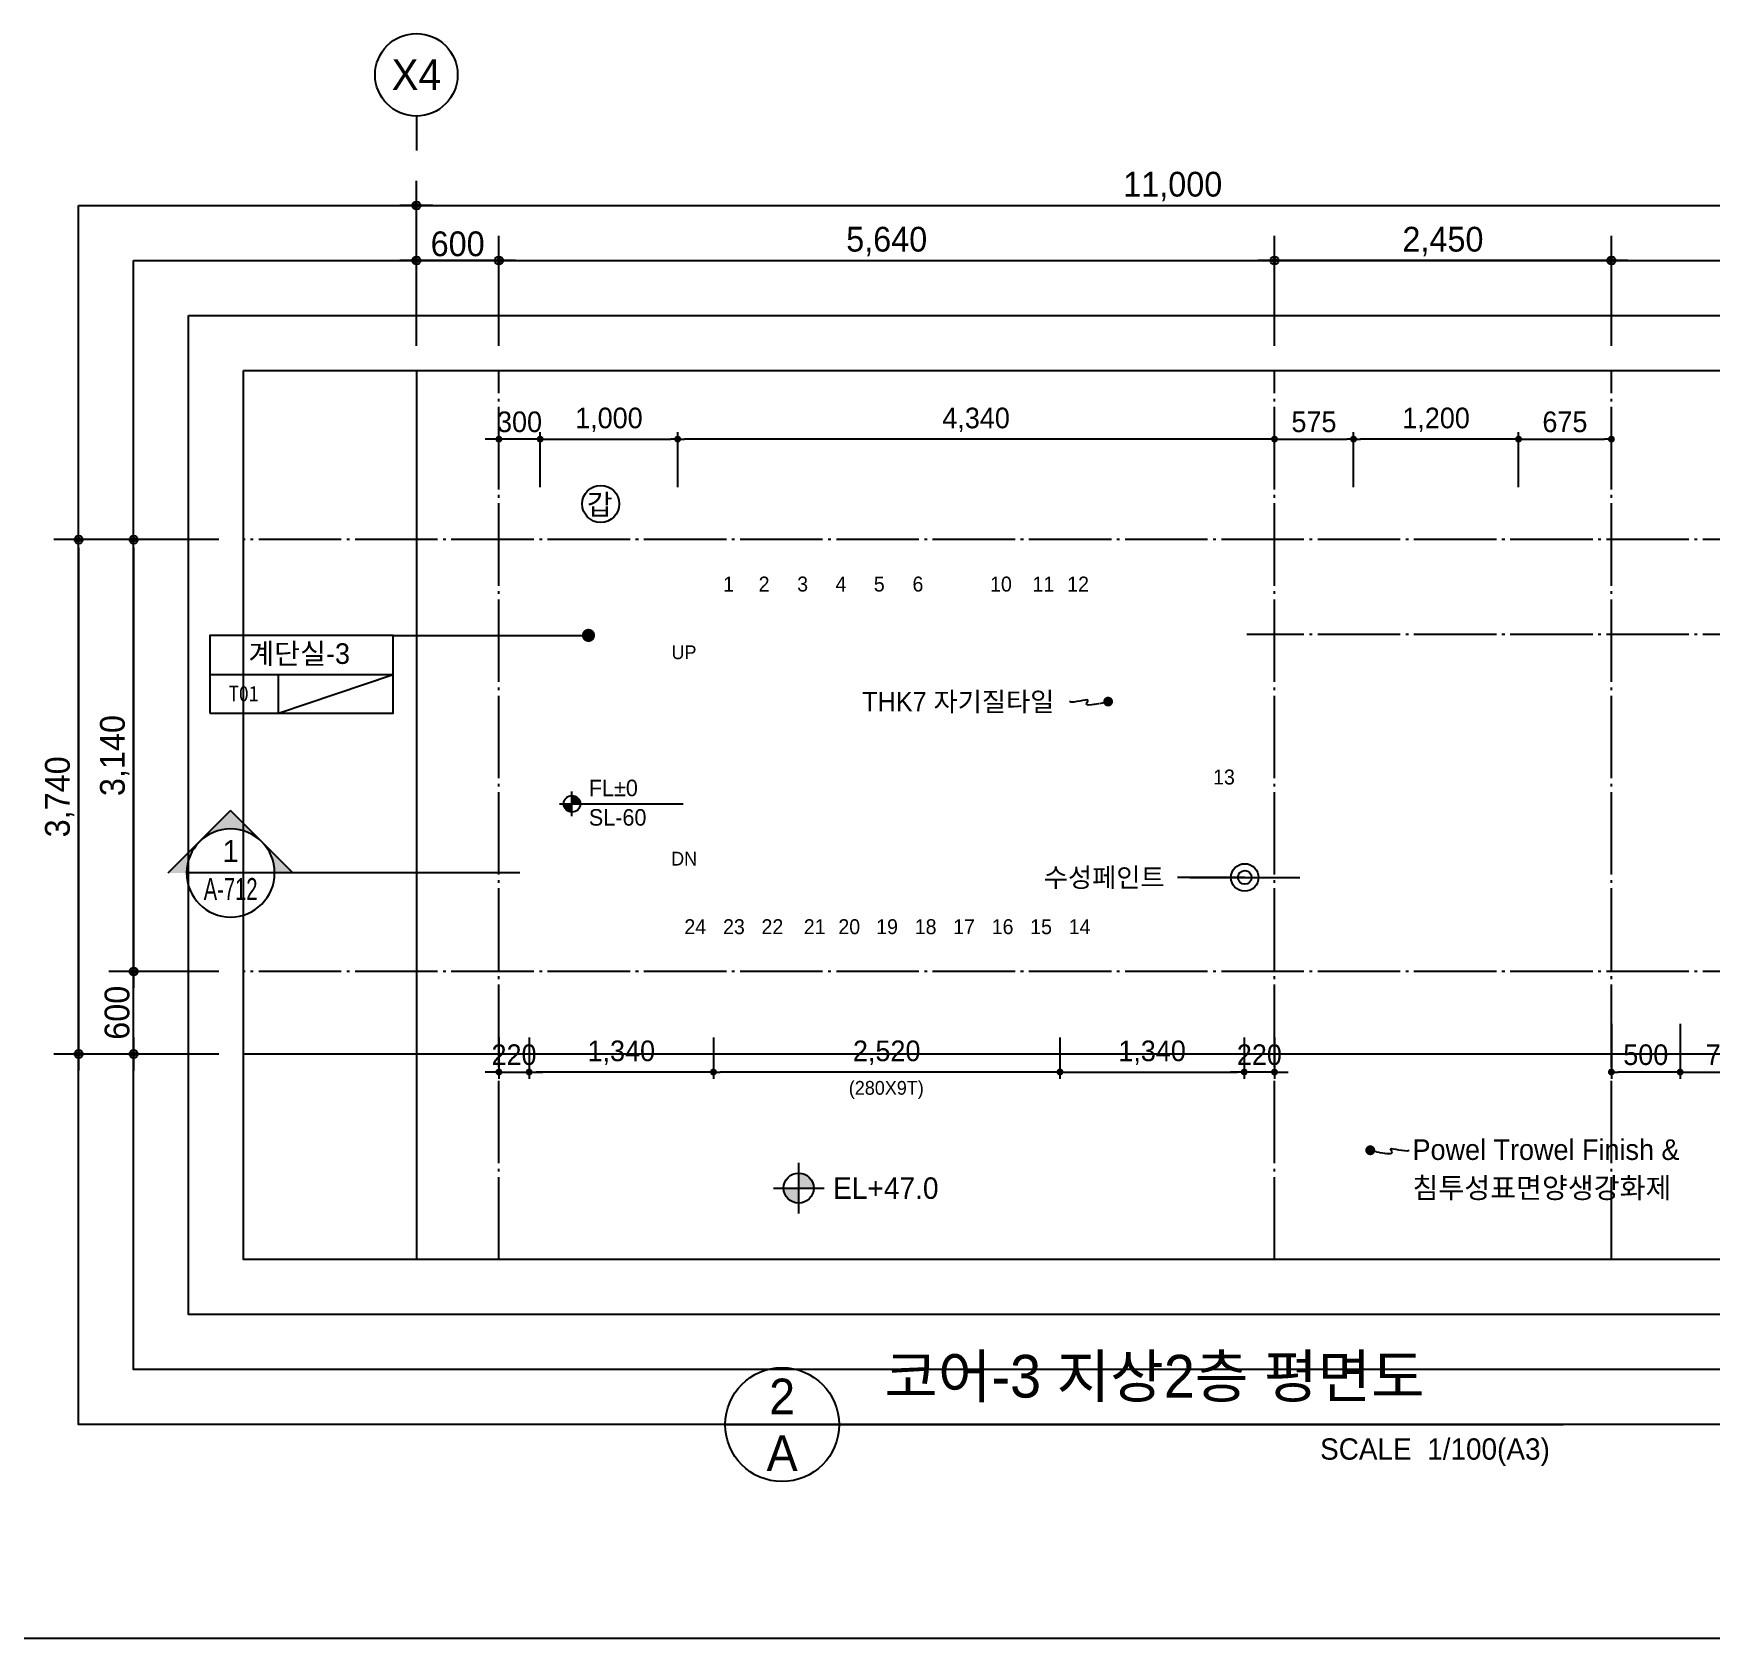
# Model space of a CAD drawing. Header units: millimetres. Extents: x 252711992 to 505989238, y 504776675 to 1009617600.
# Drawn here: x 253193465 to 253205659, y 504818337 to 504830007 of the extents above; entities that cross this region are included whole.
import ezdxf
from ezdxf.enums import TextEntityAlignment as Align
from ezdxf.xclip import XClip

# ---------------------------------------------------------------- set-up
doc = ezdxf.new("R2010")
doc.units = ezdxf.units.MM
doc.header["$XCLIPFRAME"] = 0
doc.linetypes.add('CEN', pattern=[35, 30, -2, 1, -2])
for name, color, linetype in [('$ZCDB_AUDIT_GENERATED_600D18', 7, 'Continuous'), ('0KD DIM', 7, 'Continuous'), ('4A.TEC CEN', 1, 'CEN'), ('4A.TEC TEXT', 7, 'Continuous'), ('4A.TEC TEXT 1', 3, 'Continuous'), ('4A.TEC TEXT 2', 3, 'Continuous'), ('4A.TEC 심볼', 7, 'Continuous'), ('CEN', 1, 'CEN'), ('LEV', 7, 'Continuous'), ('ROM', 7, 'Continuous'), ('SYM', 1, 'Continuous'), ('TEXT', 7, 'Continuous'), ('㈜SE&C TEXT', 7, 'Continuous')]:
    doc.layers.add(name, color=color, linetype=linetype)
doc.layers.add('DEFPOINT', color=135, linetype='Continuous', plot=False)
doc.styles.add('1', font='')
doc.styles.add('GHS', font='malgun.ttf')
doc.styles.add('SAMOO', font='')
doc.styles.add('나눔고딕', font='')
doc.styles.add('돋움', font='')
doc.styles.add('돋음체', font='')
doc.styles.add('울릉도L', font='')
doc.styles.get('1').set_extended_font_data('DotumChe')
doc.styles.get('SAMOO').set_extended_font_data('Dotum')
doc.styles.get('나눔고딕').set_extended_font_data('Dotum')
doc.styles.get('돋움').set_extended_font_data('Dotum')
doc.styles.get('돋음체').set_extended_font_data('Dotum')
doc.styles.get('울릉도L').set_extended_font_data('Dotum')
doc.dimstyles.new('DIM_600(외부치수)', dxfattribs={"dimscale": 400, "dimtxt": 3.3, "dimasz": 1, "dimexe": 2, "dimexo": 2, "dimgap": 1, "dimtad": 1, "dimdec": 0, "dimdsep": 46, "dimlunit": 6, "dimtxsty": '나눔고딕', "dimblk1": 'DIMDOT', "dimblk2": 'DIMDOT', "dimsah": 1, "dimcen": 2.5, "dimdle": 1.5, "dimclrd": 8, "dimclre": 8, "dimclrt": 3, "dimadec": 0, "dimazin": 0, "dimtfac": 1, "dimtdec": 0, "dimtix": 1, "dimtmove": 2, "dimatfit": 3, "dimldrblk": 'DIMDOT', "dimfxl": 1, "dimtvp": 1, "dimtolj": 1, "dimtzin": 0, "dimarcsym": 0})
doc.dimstyles.new('DIM_80(외부치수)', dxfattribs={"dimscale": 40, "dimtxt": 3.3, "dimasz": 1, "dimexe": 2, "dimexo": 2, "dimgap": 1, "dimtad": 1, "dimdec": 0, "dimdsep": 46, "dimlunit": 6, "dimtxsty": '돋움', "dimblk1": 'DIMDOT', "dimblk2": 'DIMDOT', "dimsah": 1, "dimcen": 2.5, "dimdle": 1.5, "dimclrd": 1, "dimclre": 7, "dimclrt": 2, "dimadec": 0, "dimazin": 0, "dimtfac": 1, "dimtdec": 0, "dimtix": 1, "dimtmove": 2, "dimatfit": 3, "dimldrblk": 'DIMDOT', "dimfxl": 1, "dimtvp": 1, "dimtolj": 1, "dimtzin": 0, "dimarcsym": 0})
doc.dimstyles.new('KD DIM 1', dxfattribs={"dimscale": 50, "dimtxt": 3, "dimasz": 1, "dimexe": 1, "dimexo": 1, "dimgap": 1, "dimtad": 1, "dimdec": 0, "dimzin": 0, "dimdsep": 46, "dimlunit": 6, "dimtxsty": '돋음체', "dimblk": 'DOT', "dimcen": 3, "dimdle": 1, "dimclrd": 256, "dimclre": 256, "dimclrt": 3, "dimazin": 0, "dimtfac": 1, "dimtdec": 0, "dimtix": 1, "dimtmove": 2, "dimatfit": 3, "dimldrblk": 'OBLIQUE', "dimfxl": 1, "dimtvp": 0.8333, "dimtolj": 1, "dimtzin": 0, "dimarcsym": 0})

# ---------------------------------------------------------------- blocks, each defined once
blk = doc.blocks.new('dwgFD3B')
at = {"layer": '4A.TEC CEN', "color": 250, "ltscale": 500}
blk.add_line((49194.51, -169936.83, -3333.33), (358000, -169936.83, -3333.33), dxfattribs=at)
at = {"layer": '4A.TEC CEN', "color": 250, "ltscale": 500, "elevation": -3333.33}
blk.add_lwpolyline([(197807.63, -39163.16), (197807.63, -267000)], dxfattribs=at)
blk = doc.blocks.new('DIMDOT')
at = {"color": 0}
blk.add_line((-2, 0), (2, 0), dxfattribs=at)
for radius in [0.5, 0.25]:
    blk.add_circle((0, 0), radius, dxfattribs=at)
blk = doc.blocks.new('*D322')
at = {"layer": '$ZCDB_AUDIT_GENERATED_600D18', "color": 8, "lineweight": -2, "transparency": 16777216}
for p, q in [((253194813, 504826327), (253193613, 504826327)), ((253193793, 504826267), (253193793, 504822647)), ((253194813, 504822587), (253193613, 504822587))]:
    blk.add_line(p, q, dxfattribs=at)
at = {"layer": 'Defpoints', "color": 0, "transparency": 16777216}
for p in [(253194993, 504826327, 0), (253193793, 504822587), (253194993, 504822587, 0)]:
    blk.add_point(p, dxfattribs=at)
at = {"layer": '$ZCDB_AUDIT_GENERATED_600D18', "color": 8, "lineweight": -2, "transparency": 16777216, "xscale": 60, "yscale": 60, "zscale": 60}
for p, rotation in [((253193793, 504826327), 90), ((253193793, 504822587), 270)]:
    blk.add_blockref('DIMDOT', p, dxfattribs=dict(at, rotation=rotation))
at = {"layer": '$ZCDB_AUDIT_GENERATED_600D18', "color": 3, "transparency": 16777216, "insert": (253193655, 504824457), "char_height": 180, "attachment_point": 5, "rotation": 90, "style": '나눔고딕'}
blk.add_mtext('\\A1;3,740', dxfattribs=at)
blk = doc.blocks.new('*D323')
at = {"layer": '$ZCDB_AUDIT_GENERATED_600D18', "color": 8, "lineweight": -2, "transparency": 16777216}
for p, q in [((253194813, 504823187), (253194013, 504823187)), ((253194193, 504822647), (253194193, 504823127)), ((253194813, 504822587), (253194013, 504822587))]:
    blk.add_line(p, q, dxfattribs=at)
at = {"layer": 'Defpoints', "color": 0, "transparency": 16777216}
for p in [(253194193, 504823187), (253194993, 504823187, 0), (253194993, 504822587, 0)]:
    blk.add_point(p, dxfattribs=at)
at = {"layer": '$ZCDB_AUDIT_GENERATED_600D18', "color": 8, "lineweight": -2, "transparency": 16777216, "xscale": 60, "yscale": 60, "zscale": 60}
for p, rotation in [((253194193, 504823187), 90), ((253194193, 504822587), 270)]:
    blk.add_blockref('DIMDOT', p, dxfattribs=dict(at, rotation=rotation))
at = {"layer": '$ZCDB_AUDIT_GENERATED_600D18', "color": 3, "transparency": 16777216, "insert": (253194073, 504822887), "char_height": 180, "attachment_point": 5, "rotation": 90, "style": '나눔고딕'}
blk.add_mtext('\\A1;600', dxfattribs=at)
blk = doc.blocks.new('*D324')
at = {"layer": '$ZCDB_AUDIT_GENERATED_600D18', "color": 8, "lineweight": -2, "transparency": 16777216}
for p, q in [((253196249, 504827737), (253196249, 504828937)), ((253207249, 504827737), (253207249, 504828937)), ((253196309, 504828757), (253207189, 504828757))]:
    blk.add_line(p, q, dxfattribs=at)
at = {"layer": 'Defpoints', "color": 0, "transparency": 16777216}
for p in [(253207249, 504828757), (253196249, 504827557, 0), (253207249, 504827557)]:
    blk.add_point(p, dxfattribs=at)
at = {"layer": '$ZCDB_AUDIT_GENERATED_600D18', "color": 8, "lineweight": -2, "transparency": 16777216, "xscale": 60, "yscale": 60, "zscale": 60, "rotation": 180}
blk.add_blockref('DIMDOT', (253196249, 504828757), dxfattribs=at)
at = {"layer": '$ZCDB_AUDIT_GENERATED_600D18', "color": 8, "lineweight": -2, "transparency": 16777216, "xscale": 60, "yscale": 60, "zscale": 60}
blk.add_blockref('DIMDOT', (253207249, 504828757), dxfattribs=at)
at = {"layer": '$ZCDB_AUDIT_GENERATED_600D18', "color": 3, "transparency": 16777216, "insert": (253201749, 504828895), "char_height": 180, "attachment_point": 5, "style": '나눔고딕'}
blk.add_mtext('\\A1;11,000', dxfattribs=at)
blk = doc.blocks.new('*D325')
at = {"layer": '$ZCDB_AUDIT_GENERATED_600D18', "color": 8, "lineweight": -2, "transparency": 16777216}
for p, q in [((253204939, 504827737), (253204939, 504828537)), ((253207249, 504827737), (253207249, 504828537)), ((253204999, 504828357), (253207189, 504828357))]:
    blk.add_line(p, q, dxfattribs=at)
at = {"layer": 'Defpoints', "color": 0, "transparency": 16777216}
for p in [(253207249, 504828357), (253204939, 504827557, 569), (253207249, 504827557, 4431)]:
    blk.add_point(p, dxfattribs=at)
at = {"layer": '$ZCDB_AUDIT_GENERATED_600D18', "color": 8, "lineweight": -2, "transparency": 16777216, "xscale": 60, "yscale": 60, "zscale": 60, "rotation": 180}
blk.add_blockref('DIMDOT', (253204939, 504828357), dxfattribs=at)
at = {"layer": '$ZCDB_AUDIT_GENERATED_600D18', "color": 8, "lineweight": -2, "transparency": 16777216, "xscale": 60, "yscale": 60, "zscale": 60}
blk.add_blockref('DIMDOT', (253207249, 504828357), dxfattribs=at)
at = {"layer": '$ZCDB_AUDIT_GENERATED_600D18', "color": 3, "transparency": 16777216, "insert": (253206094, 504828495), "char_height": 180, "attachment_point": 5, "style": '나눔고딕'}
blk.add_mtext('\\A1;2,310', dxfattribs=at)
blk = doc.blocks.new('*D326')
at = {"layer": '$ZCDB_AUDIT_GENERATED_600D18', "color": 8, "lineweight": -2, "transparency": 16777216}
for p, q in [((253196249, 504827737), (253196249, 504828537)), ((253196849, 504827737), (253196849, 504828537)), ((253196789, 504828357), (253196309, 504828357))]:
    blk.add_line(p, q, dxfattribs=at)
at = {"layer": 'Defpoints', "color": 0, "transparency": 16777216}
for p in [(253196249, 504828357), (253196249, 504827557, 39667), (253196849, 504827557, 34667)]:
    blk.add_point(p, dxfattribs=at)
at = {"layer": '$ZCDB_AUDIT_GENERATED_600D18', "color": 8, "lineweight": -2, "transparency": 16777216, "xscale": 60, "yscale": 60, "zscale": 60, "rotation": 180}
blk.add_blockref('DIMDOT', (253196249, 504828357), dxfattribs=at)
at = {"layer": '$ZCDB_AUDIT_GENERATED_600D18', "color": 8, "lineweight": -2, "transparency": 16777216, "xscale": 60, "yscale": 60, "zscale": 60}
blk.add_blockref('DIMDOT', (253196849, 504828357), dxfattribs=at)
at = {"layer": '$ZCDB_AUDIT_GENERATED_600D18', "color": 3, "transparency": 16777216, "insert": (253196549, 504828477), "char_height": 180, "attachment_point": 5, "style": '나눔고딕'}
blk.add_mtext('\\A1;600', dxfattribs=at)
blk = doc.blocks.new('ccs122')
at = {"layer": '4A.TEC 심볼'}
blk.add_line((0, 8), (0, 3), dxfattribs=at)
blk.add_circle((0, 14), 6, dxfattribs=at)
at = {"layer": '4A.TEC TEXT 2', "color": 3, "style": 'GHS'}
blk.add_attdef('NO', text='', height=4.5, dxfattribs=at).set_placement((-0.01, 14.02), align=Align.MIDDLE_CENTER)
blk = doc.blocks.new('*D327')
at = {"layer": '$ZCDB_AUDIT_GENERATED_600D18', "color": 8, "lineweight": -2, "transparency": 16777216}
for p, q in [((253194813, 504826327), (253194013, 504826327)), ((253194193, 504826267), (253194193, 504823247)), ((253194813, 504823187), (253194013, 504823187))]:
    blk.add_line(p, q, dxfattribs=at)
at = {"layer": 'Defpoints', "color": 0, "transparency": 16777216}
for p in [(253194993, 504826327, 0), (253194193, 504823187), (253194993, 504823187, 0)]:
    blk.add_point(p, dxfattribs=at)
at = {"layer": '$ZCDB_AUDIT_GENERATED_600D18', "color": 8, "lineweight": -2, "transparency": 16777216, "xscale": 60, "yscale": 60, "zscale": 60}
for p, rotation in [((253194193, 504826327), 90), ((253194193, 504823187), 270)]:
    blk.add_blockref('DIMDOT', p, dxfattribs=dict(at, rotation=rotation))
at = {"layer": '$ZCDB_AUDIT_GENERATED_600D18', "color": 3, "transparency": 16777216, "insert": (253194055, 504824757), "char_height": 180, "attachment_point": 5, "rotation": 90, "style": '나눔고딕'}
blk.add_mtext('\\A1;3,140', dxfattribs=at)
blk = doc.blocks.new('*D328')
at = {"layer": '$ZCDB_AUDIT_GENERATED_600D18', "color": 8, "lineweight": -2, "transparency": 16777216}
for p, q in [((253196849, 504827737), (253196849, 504828537)), ((253202489, 504827737), (253202489, 504828537)), ((253196909, 504828357), (253202429, 504828357))]:
    blk.add_line(p, q, dxfattribs=at)
at = {"layer": 'Defpoints', "color": 0, "transparency": 16777216}
for p in [(253202489, 504828357), (253196849, 504827557, 34667), (253202489, 504827557, 81667)]:
    blk.add_point(p, dxfattribs=at)
at = {"layer": '$ZCDB_AUDIT_GENERATED_600D18', "color": 8, "lineweight": -2, "transparency": 16777216, "xscale": 60, "yscale": 60, "zscale": 60, "rotation": 180}
blk.add_blockref('DIMDOT', (253196849, 504828357), dxfattribs=at)
at = {"layer": '$ZCDB_AUDIT_GENERATED_600D18', "color": 8, "lineweight": -2, "transparency": 16777216, "xscale": 60, "yscale": 60, "zscale": 60}
blk.add_blockref('DIMDOT', (253202489, 504828357), dxfattribs=at)
at = {"layer": '$ZCDB_AUDIT_GENERATED_600D18', "color": 3, "transparency": 16777216, "insert": (253199669, 504828495), "char_height": 180, "attachment_point": 5, "style": '나눔고딕'}
blk.add_mtext('\\A1;5,640', dxfattribs=at)
blk = doc.blocks.new('*D329')
at = {"layer": '$ZCDB_AUDIT_GENERATED_600D18', "color": 8, "lineweight": -2, "transparency": 16777216}
for p, q in [((253202489, 504827737), (253202489, 504828537)), ((253204939, 504827737), (253204939, 504828537)), ((253204879, 504828357), (253202549, 504828357))]:
    blk.add_line(p, q, dxfattribs=at)
at = {"layer": 'Defpoints', "color": 0, "transparency": 16777216}
for p in [(253202489, 504828357), (253202489, 504827557, 81667), (253204939, 504827557, 61250)]:
    blk.add_point(p, dxfattribs=at)
at = {"layer": '$ZCDB_AUDIT_GENERATED_600D18', "color": 8, "lineweight": -2, "transparency": 16777216, "xscale": 60, "yscale": 60, "zscale": 60, "rotation": 180}
blk.add_blockref('DIMDOT', (253202489, 504828357), dxfattribs=at)
at = {"layer": '$ZCDB_AUDIT_GENERATED_600D18', "color": 8, "lineweight": -2, "transparency": 16777216, "xscale": 60, "yscale": 60, "zscale": 60}
blk.add_blockref('DIMDOT', (253204939, 504828357), dxfattribs=at)
at = {"layer": '$ZCDB_AUDIT_GENERATED_600D18', "color": 3, "transparency": 16777216, "insert": (253203714, 504828495), "char_height": 180, "attachment_point": 5, "style": '나눔고딕'}
blk.add_mtext('\\A1;2,450', dxfattribs=at)
blk = doc.blocks.new('A$C6C9969DE')
at = {"layer": 'ROM', "color": 0, "linetype": 'Continuous'}
for p, q in [((0, 510), (2400, 510)), ((900, 0), (900, 510))]:
    blk.add_line(p, q, dxfattribs=at)
blk.add_lwpolyline([(0, 0), (2400, 0), (2400, 1020), (0, 1020)], close=True, dxfattribs=at)
blk = doc.blocks.new('A$C3A5201BD')
at = {"layer": 'LEV'}
h = blk.add_hatch(color=256, dxfattribs=at)
h.paths.add_polyline_path([(200, 200), (335, 200, 0.414214), (200, 335)])
h.paths.add_polyline_path([(200, 65), (200, 200), (65, 200, 0.414214)])
at = {"layer": 'LEV', "color": 7}
for p, q in [((200, 0), (200, 400)), ((0, 200), (2007, 200)), ((0, 200), (400, 200))]:
    blk.add_line(p, q, dxfattribs=at)
blk.add_circle((200, 200), 135, dxfattribs=at)
blk = doc.blocks.new('ASDFAWGFQWEGRQEWR')
at = {"layer": 'CEN'}
blk.add_lwpolyline([(1712, 118), (1641, 101), (1594, 94), (1567, 93), (1556, 98), (1554, 105), (1558, 114), (1563, 122), (1564, 128), (1557, 130), (1544, 129), (1526, 126), (1505, 122), (1483, 118), (1461, 115), (1443, 114), (1430, 118)], dxfattribs=at)
at = {"layer": '㈜SE&C TEXT', "color": 1, "const_width": 35.9}
blk.add_lwpolyline([(1729, 118, 1), (1694, 118, 1)], format="xyb", close=True, dxfattribs=at)
at = {"layer": '4A.TEC TEXT', "style": '돋움'}
blk.add_text('THK7 자기질타일', height=140, dxfattribs=at).set_placement((-77, 118), align=Align.MIDDLE_LEFT)
blk = doc.blocks.new('단면기호1')
at = {"layer": 'SYM'}
h = blk.add_hatch(color=256, dxfattribs=at)
h.paths.add_polyline_path([(4.24, 4.24, -0.198912), (6, 0), (8.49, 0)])
h.paths.add_polyline_path([(0, 8.49), (-4.24, 4.24, -0.414214), (4.24, 4.24)])
h.paths.add_polyline_path([(-4.24, 4.24), (-8.49, 0), (-6, 0, -0.198912)])
for p in [(-8.49, 0), (8.49, 0)]:
    blk.add_line(p, (0, 8.49), dxfattribs=at)
blk.add_circle((0, 0), 6, dxfattribs=at)
blk = doc.blocks.new('_Dot')
at = {"color": 0, "linetype": 'ByBlock', "lineweight": -2}
blk.add_line((-0.5, 0), (-1, 0), dxfattribs=at)
at = {"color": 0, "linetype": 'ByBlock', "const_width": 0.5}
blk.add_lwpolyline([(-0.25, 0, 1), (0.25, 0, 1)], format="xyb", close=True, dxfattribs=at)
blk = doc.blocks.new('*D914')
at = {"layer": '0KD DIM', "lineweight": -2, "transparency": 16777216}
for p, q in [((253197149, 504826708), (253197149, 504827108)), ((253197199, 504827058), (253198099, 504827058)), ((253198149, 504826708), (253198149, 504827108))]:
    blk.add_line(p, q, dxfattribs=at)
at = {"layer": 'Defpoints', "color": 0, "transparency": 16777216}
for p in [(253198149, 504827058), (253197149, 504826658), (253198149, 504826658)]:
    blk.add_point(p, dxfattribs=at)
at = {"layer": '0KD DIM', "lineweight": -2, "transparency": 16777216, "xscale": 50, "yscale": 50, "zscale": 50, "rotation": 180}
blk.add_blockref('_Dot', (253197149, 504827058), dxfattribs=at)
at = {"layer": '0KD DIM', "lineweight": -2, "transparency": 16777216, "xscale": 50, "yscale": 50, "zscale": 50}
blk.add_blockref('_Dot', (253198149, 504827058), dxfattribs=at)
at = {"layer": '0KD DIM', "color": 3, "transparency": 16777216, "insert": (253197649, 504827198), "char_height": 150, "attachment_point": 5, "style": '돋음체'}
blk.add_mtext('\\A1;1,000', dxfattribs=at)
blk = doc.blocks.new('_OBLIQUE')
at = {"color": 0, "linetype": 'ByBlock'}
blk.add_line((-0.5, -0.5), (0.5, 0.5), dxfattribs=at)
blk = doc.blocks.new('*D915')
at = {"layer": '0KD DIM', "lineweight": -2, "transparency": 16777216}
for p, q in [((253196799, 504827058), (253196749, 504827058)), ((253196849, 504826708), (253196849, 504827108)), ((253197149, 504827058), (253196849, 504827058)), ((253197149, 504826708), (253197149, 504827108)), ((253197199, 504827058), (253197249, 504827058))]:
    blk.add_line(p, q, dxfattribs=at)
at = {"layer": 'Defpoints', "color": 0, "transparency": 16777216}
for p in [(253196849, 504827058), (253196849, 504826658), (253197149, 504826658)]:
    blk.add_point(p, dxfattribs=at)
at = {"layer": '0KD DIM', "lineweight": -2, "transparency": 16777216, "xscale": 50, "yscale": 50, "zscale": 50}
blk.add_blockref('_Dot', (253196849, 504827058), dxfattribs=at)
at = {"layer": '0KD DIM', "lineweight": -2, "transparency": 16777216, "xscale": 50, "yscale": 50, "zscale": 50, "rotation": 180}
blk.add_blockref('_Dot', (253197149, 504827058), dxfattribs=at)
at = {"layer": '0KD DIM', "color": 3, "transparency": 16777216, "insert": (253196999, 504827183), "char_height": 150, "attachment_point": 5, "style": '돋음체'}
blk.add_mtext('\\A1;300', dxfattribs=at)
blk = doc.blocks.new('*D916')
at = {"layer": '0KD DIM', "lineweight": -2, "transparency": 16777216}
for p, q in [((253198149, 504826708), (253198149, 504827108)), ((253202439, 504827058), (253198199, 504827058)), ((253202489, 504826708), (253202489, 504827108))]:
    blk.add_line(p, q, dxfattribs=at)
at = {"layer": 'Defpoints', "color": 0, "transparency": 16777216}
for p in [(253198149, 504827058), (253198149, 504826658), (253202489, 504826658)]:
    blk.add_point(p, dxfattribs=at)
at = {"layer": '0KD DIM', "lineweight": -2, "transparency": 16777216, "xscale": 50, "yscale": 50, "zscale": 50, "rotation": 180}
blk.add_blockref('_Dot', (253198149, 504827058), dxfattribs=at)
at = {"layer": '0KD DIM', "lineweight": -2, "transparency": 16777216, "xscale": 50, "yscale": 50, "zscale": 50}
blk.add_blockref('_Dot', (253202489, 504827058), dxfattribs=at)
at = {"layer": '0KD DIM', "color": 3, "transparency": 16777216, "insert": (253200319, 504827198), "char_height": 150, "attachment_point": 5, "style": '돋음체'}
blk.add_mtext('\\A1;4,340', dxfattribs=at)
blk = doc.blocks.new('*D917')
at = {"layer": '0KD DIM', "lineweight": -2, "transparency": 16777216}
for p, q in [((253202489, 504826708), (253202489, 504827108)), ((253202539, 504827058), (253203014, 504827058)), ((253203064, 504826708), (253203064, 504827108))]:
    blk.add_line(p, q, dxfattribs=at)
at = {"layer": 'Defpoints', "color": 0, "transparency": 16777216}
for p in [(253203064, 504827058), (253202489, 504826658), (253203064, 504826658)]:
    blk.add_point(p, dxfattribs=at)
at = {"layer": '0KD DIM', "lineweight": -2, "transparency": 16777216, "xscale": 50, "yscale": 50, "zscale": 50, "rotation": 180}
blk.add_blockref('_Dot', (253202489, 504827058), dxfattribs=at)
at = {"layer": '0KD DIM', "lineweight": -2, "transparency": 16777216, "xscale": 50, "yscale": 50, "zscale": 50}
blk.add_blockref('_Dot', (253203064, 504827058), dxfattribs=at)
at = {"layer": '0KD DIM', "color": 3, "transparency": 16777216, "insert": (253202776, 504827183), "char_height": 150, "attachment_point": 5, "style": '돋음체'}
blk.add_mtext('\\A1;575', dxfattribs=at)
blk = doc.blocks.new('*D918')
at = {"layer": '0KD DIM', "lineweight": -2, "transparency": 16777216}
for p, q in [((253203064, 504826708), (253203064, 504827108)), ((253204214, 504827058), (253203114, 504827058)), ((253204264, 504826708), (253204264, 504827108))]:
    blk.add_line(p, q, dxfattribs=at)
at = {"layer": 'Defpoints', "color": 0, "transparency": 16777216}
for p in [(253203064, 504827058), (253203064, 504826658), (253204264, 504826658)]:
    blk.add_point(p, dxfattribs=at)
at = {"layer": '0KD DIM', "lineweight": -2, "transparency": 16777216, "xscale": 50, "yscale": 50, "zscale": 50, "rotation": 180}
blk.add_blockref('_Dot', (253203064, 504827058), dxfattribs=at)
at = {"layer": '0KD DIM', "lineweight": -2, "transparency": 16777216, "xscale": 50, "yscale": 50, "zscale": 50}
blk.add_blockref('_Dot', (253204264, 504827058), dxfattribs=at)
at = {"layer": '0KD DIM', "color": 3, "transparency": 16777216, "insert": (253203664, 504827198), "char_height": 150, "attachment_point": 5, "style": '돋음체'}
blk.add_mtext('\\A1;1,200', dxfattribs=at)
blk = doc.blocks.new('*D919')
at = {"layer": '0KD DIM', "lineweight": -2, "transparency": 16777216}
for p, q in [((253204264, 504826708), (253204264, 504827108)), ((253204314, 504827058), (253204889, 504827058)), ((253204939, 504826708), (253204939, 504827108))]:
    blk.add_line(p, q, dxfattribs=at)
at = {"layer": 'Defpoints', "color": 0, "transparency": 16777216}
for p in [(253204939, 504827058), (253204264, 504826658), (253204939, 504826658)]:
    blk.add_point(p, dxfattribs=at)
at = {"layer": '0KD DIM', "lineweight": -2, "transparency": 16777216, "xscale": 50, "yscale": 50, "zscale": 50, "rotation": 180}
blk.add_blockref('_Dot', (253204264, 504827058), dxfattribs=at)
at = {"layer": '0KD DIM', "lineweight": -2, "transparency": 16777216, "xscale": 50, "yscale": 50, "zscale": 50}
blk.add_blockref('_Dot', (253204939, 504827058), dxfattribs=at)
at = {"layer": '0KD DIM', "color": 3, "transparency": 16777216, "insert": (253204601, 504827183), "char_height": 150, "attachment_point": 5, "style": '돋음체'}
blk.add_mtext('\\A1;675', dxfattribs=at)
blk = doc.blocks.new('*D920')
at = {"layer": '0KD DIM', "lineweight": -2, "transparency": 16777216}
for p, q in [((253204939, 504822806), (253204939, 504822406)), ((253205439, 504822806), (253205439, 504822406)), ((253205389, 504822456), (253204989, 504822456))]:
    blk.add_line(p, q, dxfattribs=at)
at = {"layer": 'Defpoints', "color": 0, "transparency": 16777216}
for p in [(253204939, 504822856), (253205439, 504822856), (253204939, 504822456)]:
    blk.add_point(p, dxfattribs=at)
at = {"layer": '0KD DIM', "lineweight": -2, "transparency": 16777216, "xscale": 50, "yscale": 50, "zscale": 50, "rotation": 180}
blk.add_blockref('_Dot', (253204939, 504822456), dxfattribs=at)
at = {"layer": '0KD DIM', "lineweight": -2, "transparency": 16777216, "xscale": 50, "yscale": 50, "zscale": 50}
blk.add_blockref('_Dot', (253205439, 504822456), dxfattribs=at)
at = {"layer": '0KD DIM', "color": 3, "transparency": 16777216, "insert": (253205189, 504822581), "char_height": 150, "attachment_point": 5, "style": '돋음체'}
blk.add_mtext('\\A1;500', dxfattribs=at)
blk = doc.blocks.new('*D921')
at = {"layer": '0KD DIM', "lineweight": -2, "transparency": 16777216}
for p, q in [((253205439, 504822806), (253205439, 504822406)), ((253206139, 504822806), (253206139, 504822406)), ((253205489, 504822456), (253206089, 504822456))]:
    blk.add_line(p, q, dxfattribs=at)
at = {"layer": 'Defpoints', "color": 0, "transparency": 16777216}
for p in [(253205439, 504822856), (253206139, 504822856), (253206139, 504822456)]:
    blk.add_point(p, dxfattribs=at)
at = {"layer": '0KD DIM', "lineweight": -2, "transparency": 16777216, "xscale": 50, "yscale": 50, "zscale": 50, "rotation": 180}
blk.add_blockref('_Dot', (253205439, 504822456), dxfattribs=at)
at = {"layer": '0KD DIM', "lineweight": -2, "transparency": 16777216, "xscale": 50, "yscale": 50, "zscale": 50}
blk.add_blockref('_Dot', (253206139, 504822456), dxfattribs=at)
at = {"layer": '0KD DIM', "color": 3, "transparency": 16777216, "insert": (253205789, 504822581), "char_height": 150, "attachment_point": 5, "style": '돋음체'}
blk.add_mtext('\\A1;700', dxfattribs=at)
blk = doc.blocks.new('FL-LEVEL1')
at = {"layer": '4A.TEC 심볼', "linetype": 'ByBlock'}
h = blk.add_hatch(color=256, dxfattribs=at)
h.paths.add_polyline_path([(295, 175), (295, 0), (470, 0, 0.414214)])
h.paths.add_polyline_path([(295, 0), (120, 0, 0.414214), (295, -175)])
for p, q in [((295, -295), (295, 295)), ((0, 0), (590, 0))]:
    blk.add_line(p, q, dxfattribs=at)
blk.add_circle((295, 0), 175, dxfattribs=at)
at = {"layer": '4A.TEC TEXT 2', "color": 3, "linetype": 'ByBlock', "style": 'SAMOO'}
blk.add_attdef('FL', text='', height=250, dxfattribs=at).set_placement((695, 0), align=Align.MIDDLE_LEFT)
blk = doc.blocks.new('sa987w')
at = {"layer": 'CEN'}
blk.add_lwpolyline([(-193684, 4338697), (-193578, 4338673), (-193508, 4338662), (-193468, 4338661), (-193450, 4338667), (-193447, 4338679), (-193453, 4338692), (-193460, 4338704), (-193462, 4338713), (-193452, 4338716), (-193432, 4338714), (-193405, 4338709), (-193373, 4338703), (-193340, 4338697), (-193309, 4338693), (-193281, 4338692), (-193261, 4338697)], dxfattribs=at)
at = {"layer": '㈜SE&C TEXT', "color": 1, "const_width": 53.8}
blk.add_lwpolyline([(-193711, 4338697, -1), (-193657, 4338697, -1)], format="xyb", close=True, dxfattribs=at)
at = {"layer": '4A.TEC TEXT', "style": '돋움'}
for s, p in [('Powel Trowel Finish &', (-193223, 4338704)), ('침투성표면양생강화제', (-193223, 4338287))]:
    blk.add_text(s, height=225, dxfattribs=at).set_placement(p, align=Align.MIDDLE_LEFT)
blk = doc.blocks.new('*D1223')
at = {"layer": '0KD DIM', "lineweight": -2, "transparency": 16777216}
for p, q in [((253198409, 504822706), (253198409, 504822406)), ((253200929, 504822706), (253200929, 504822406)), ((253200879, 504822456), (253198459, 504822456))]:
    blk.add_line(p, q, dxfattribs=at)
at = {"layer": 'Defpoints', "color": 0, "transparency": 16777216}
for p in [(253198409, 504822756, 0), (253200929, 504822756), (253198409, 504822456)]:
    blk.add_point(p, dxfattribs=at)
at = {"layer": '0KD DIM', "lineweight": -2, "transparency": 16777216, "xscale": 50, "yscale": 50, "zscale": 50, "rotation": 180}
blk.add_blockref('_Dot', (253198409, 504822456), dxfattribs=at)
at = {"layer": '0KD DIM', "lineweight": -2, "transparency": 16777216, "xscale": 50, "yscale": 50, "zscale": 50}
blk.add_blockref('_Dot', (253200929, 504822456), dxfattribs=at)
at = {"layer": '0KD DIM', "color": 3, "transparency": 16777216, "insert": (253199669, 504822596), "char_height": 150, "attachment_point": 5, "style": '돋음체'}
blk.add_mtext('\\A1;2,520', dxfattribs=at)
blk = doc.blocks.new('*D1224')
at = {"layer": '0KD DIM', "lineweight": -2, "transparency": 16777216}
for p, q in [((253200929, 504822706), (253200929, 504822406)), ((253202269, 504822706), (253202269, 504822406)), ((253200979, 504822456), (253202219, 504822456))]:
    blk.add_line(p, q, dxfattribs=at)
at = {"layer": 'Defpoints', "color": 0, "transparency": 16777216}
for p in [(253200929, 504822756), (253202269, 504822756), (253202269, 504822456)]:
    blk.add_point(p, dxfattribs=at)
at = {"layer": '0KD DIM', "lineweight": -2, "transparency": 16777216, "xscale": 50, "yscale": 50, "zscale": 50, "rotation": 180}
blk.add_blockref('_Dot', (253200929, 504822456), dxfattribs=at)
at = {"layer": '0KD DIM', "lineweight": -2, "transparency": 16777216, "xscale": 50, "yscale": 50, "zscale": 50}
blk.add_blockref('_Dot', (253202269, 504822456), dxfattribs=at)
at = {"layer": '0KD DIM', "color": 3, "transparency": 16777216, "insert": (253201599, 504822596), "char_height": 150, "attachment_point": 5, "style": '돋음체'}
blk.add_mtext('\\A1;1,340', dxfattribs=at)
blk = doc.blocks.new('*D1225')
at = {"layer": '0KD DIM', "lineweight": -2, "transparency": 16777216}
for p, q in [((253197069, 504822706), (253197069, 504822406)), ((253198409, 504822706), (253198409, 504822406)), ((253198359, 504822456), (253197119, 504822456))]:
    blk.add_line(p, q, dxfattribs=at)
at = {"layer": 'Defpoints', "color": 0, "transparency": 16777216}
for p in [(253197069, 504822756), (253198409, 504822756), (253197069, 504822456)]:
    blk.add_point(p, dxfattribs=at)
at = {"layer": '0KD DIM', "lineweight": -2, "transparency": 16777216, "xscale": 50, "yscale": 50, "zscale": 50, "rotation": 180}
blk.add_blockref('_Dot', (253197069, 504822456), dxfattribs=at)
at = {"layer": '0KD DIM', "lineweight": -2, "transparency": 16777216, "xscale": 50, "yscale": 50, "zscale": 50}
blk.add_blockref('_Dot', (253198409, 504822456), dxfattribs=at)
at = {"layer": '0KD DIM', "color": 3, "transparency": 16777216, "insert": (253197739, 504822596), "char_height": 150, "attachment_point": 5, "style": '돋음체'}
blk.add_mtext('\\A1;1,340', dxfattribs=at)
blk = doc.blocks.new('*D1226')
at = {"layer": '0KD DIM', "lineweight": -2, "transparency": 16777216}
for p, q in [((253202269, 504822706), (253202269, 504822406)), ((253202489, 504822706), (253202489, 504822406)), ((253202219, 504822456), (253202169, 504822456)), ((253202489, 504822456), (253202269, 504822456)), ((253202539, 504822456), (253202589, 504822456))]:
    blk.add_line(p, q, dxfattribs=at)
at = {"layer": 'Defpoints', "color": 0, "transparency": 16777216}
for p in [(253202269, 504822756), (253202489, 504822756), (253202269, 504822456)]:
    blk.add_point(p, dxfattribs=at)
at = {"layer": '0KD DIM', "lineweight": -2, "transparency": 16777216, "xscale": 50, "yscale": 50, "zscale": 50}
blk.add_blockref('_Dot', (253202269, 504822456), dxfattribs=at)
at = {"layer": '0KD DIM', "lineweight": -2, "transparency": 16777216, "xscale": 50, "yscale": 50, "zscale": 50, "rotation": 180}
blk.add_blockref('_Dot', (253202489, 504822456), dxfattribs=at)
at = {"layer": '0KD DIM', "color": 3, "transparency": 16777216, "insert": (253202379, 504822581), "char_height": 150, "attachment_point": 5, "style": '돋음체'}
blk.add_mtext('\\A1;220', dxfattribs=at)
blk = doc.blocks.new('*D1227')
at = {"layer": '0KD DIM', "lineweight": -2, "transparency": 16777216}
for p, q in [((253196849, 504822706), (253196849, 504822406)), ((253197069, 504822706), (253197069, 504822406)), ((253196799, 504822456), (253196749, 504822456)), ((253196849, 504822456), (253197069, 504822456)), ((253197119, 504822456), (253197169, 504822456))]:
    blk.add_line(p, q, dxfattribs=at)
at = {"layer": 'Defpoints', "color": 0, "transparency": 16777216}
for p in [(253196849, 504822756), (253197069, 504822756), (253197069, 504822456)]:
    blk.add_point(p, dxfattribs=at)
at = {"layer": '0KD DIM', "lineweight": -2, "transparency": 16777216, "xscale": 50, "yscale": 50, "zscale": 50}
blk.add_blockref('_Dot', (253196849, 504822456), dxfattribs=at)
at = {"layer": '0KD DIM', "lineweight": -2, "transparency": 16777216, "xscale": 50, "yscale": 50, "zscale": 50, "rotation": 180}
blk.add_blockref('_Dot', (253197069, 504822456), dxfattribs=at)
at = {"layer": '0KD DIM', "color": 3, "transparency": 16777216, "insert": (253196959, 504822581), "char_height": 150, "attachment_point": 5, "style": '돋음체'}
blk.add_mtext('\\A1;220', dxfattribs=at)
blk = doc.blocks.new('ADSFWEFQWEF')
at = {"layer": '4A.TEC TEXT', "style": '돋움'}
blk.add_text('수성페인트', height=140, dxfattribs=at).set_placement((560, 110), align=Align.MIDDLE_LEFT)
at = {"layer": '㈜SE&C TEXT', "color": 1}
blk.add_leader([(2021, 110, 0), (1532, 110)], dimstyle='DIM_80(외부치수)', override={"dimasz": 5, "dimtad": 0}, dxfattribs=at)

msp = doc.modelspace()

# ---------------------------------------------------------------- linework, layer by layer
msp.add_line((253195246.55, 504825064.35), (253196079.88, 504825347.69))
at = {"layer": '4A.TEC CEN', "ltscale": 20}
for p, q in [((253196848.77, 504821092.16, 1666.67), (253196848.77, 504827557.16, 1666.67)), ((253202488.77, 504821092.16, 1666.67), (253202488.77, 504827557.16, 1666.67)), ((253204938.77, 504821092.16, 1666.67), (253204938.77, 504827557.16, 1666.67)), ((253208303.05, 504826327.14, 1666.67), (253194992.67, 504826327.14, 1666.67)), ((253208303.05, 504825637.14, 1666.67), (253202288.77, 504825637.14, 1666.67)), ((253208303.05, 504823187.14, 1666.67), (253194992.67, 504823187.14, 1666.67))]:
    msp.add_line(p, q, dxfattribs=at)
at = {"layer": '4A.TEC 심볼'}
msp.add_line((253198494.55, 504819892.16, 3333.33), (253204588.54, 504819892.16, 3333.33), dxfattribs=at)
for centre, radius in [((253197589.28, 504826586.57), 134.66), ((253198908.55, 504819892.16, 3333.33), 414)]:
    msp.add_circle(centre, radius, dxfattribs=at)
at = {"layer": 'DEFPOINT'}
msp.add_line((253210191.54, 504818337.29, 3333.33), (253173991.54, 504818337.29, 3333.33), dxfattribs=at)
at = {"layer": 'DEFPOINT', "elevation": 3333.33}
for points in [[(253193792.67, 504828757.16), (253209503.05, 504828757.16), (253209503.05, 504819892.16), (253193792.67, 504819892.16)], [(253194192.67, 504828357.16), (253209103.05, 504828357.16), (253209103.05, 504820292.16), (253194192.67, 504820292.16)], [(253194592.67, 504827957.16), (253208703.05, 504827957.16), (253208703.05, 504820692.16), (253194592.67, 504820692.16)], [(253194992.67, 504827557.16), (253208303.05, 504827557.16), (253208303.05, 504821092.16), (253194992.67, 504821092.16)]]:
    msp.add_lwpolyline(points, close=True, dxfattribs=at)
at = {"layer": 'SYM'}
msp.add_line((253197000.7, 504823903.45, 1666.67), (253195218.27, 504823903.45, 1666.67), dxfattribs=at)
at = {"layer": 'SYM', "elevation": 1666.67}
msp.add_lwpolyline([(253195218.27, 504823903.45), (253194577.82, 504823903.45)], dxfattribs=at)
at = {"layer": 'TEXT'}
msp.add_line((253196079.88, 504825631.02), (253197500.37, 504825631.02), dxfattribs=at)
at = {"layer": 'TEXT', "const_width": 47.82}
msp.add_lwpolyline([(253197500.37, 504825654.93, 1), (253197500.37, 504825607.11, 1)], format="xyb", close=True, dxfattribs=at)

# ---------------------------------------------------------------- block references
ref = msp.add_blockref('dwgFD3B', (252998441.15, 504992523.98, 0.45))
XClip(ref).set_block_clipping_path([(196551.5201089978, -171431.8169596791), (209861.9006240964, -164966.8169608712)])
for name, p in [('ASDFAWGFQWEGRQEWR', (253199567.87, 504825031.49)), ('ADSFWEFQWEF', (253200251.53, 504823760.85))]:
    msp.add_blockref(name, p)
at = {"layer": '4A.TEC TEXT', "xscale": 0.6666666666666666, "yscale": 0.6666666666666666, "zscale": 0.6666666666666666}
msp.add_blockref('sa987w', (253332308.22, 501929422.4), dxfattribs=at)
at = {"layer": '4A.TEC 심볼'}
ref = msp.add_blockref('ccs122', (253196248.78, 504829007.16, -7764.32), dxfattribs=dict(at, xscale=49.99999977496833, yscale=49.99999977496833, zscale=49.99999977496833))
ref.add_attrib('NO', 'X4', dxfattribs={"layer": '0', "color": 3, "height": 225, "style": '울릉도L'}).set_placement((253196248.47, 504829708.06, -7764.32), align=Align.MIDDLE_CENTER)
at = {"layer": '4A.TEC 심볼', "color": 3, "linetype": 'ByBlock'}
ref = msp.add_blockref('FL-LEVEL1', (253198844.62, 504821611.82), dxfattribs=dict(at, xscale=0.6250000000000405, yscale=0.6250000000000405, zscale=0.6250000000000405))
ref.add_attrib('FL', 'EL+47.0', dxfattribs={"layer": '4A.TEC TEXT 1', "color": 3, "linetype": 'ByBlock', "height": 156.25, "style": 'SAMOO'}).set_placement((253199278.99, 504821611.82), align=Align.MIDDLE_LEFT)
at = {"layer": 'LEV', "xscale": 0.4469841265468151, "yscale": 0.4469841265468151, "zscale": 0.4469841265468151}
msp.add_blockref('A$C3A5201BD', (253197290.78, 504824316.46), dxfattribs=at)
at = {"layer": 'SYM', "xscale": -53.37150118498497, "yscale": 53.37150118498497, "zscale": 53.37150118498497, "rotation": 359.9999999999999}
msp.add_blockref('단면기호1', (253194898.04, 504823903.45, 1666.67), dxfattribs=at)
at = {"layer": 'TEXT', "xscale": 0.5555555568112274, "yscale": 0.5555555568112274, "zscale": 0.5555555568112274}
msp.add_blockref('A$C6C9969DE', (253194746.55, 504825064.35), dxfattribs=at)

# ---------------------------------------------------------------- texts
at = {"layer": '0KD DIM', "color": 3, "style": '돋음체'}
msp.add_text('(280X9T)', height=100, dxfattribs=at).set_placement((253199666.09, 504822340.98, 1666.67), align=Align.MIDDLE_CENTER)
at = {"layer": '4A.TEC TEXT', "style": '돋움'}
msp.add_text('갑', height=150, dxfattribs=at).set_placement((253197583.04, 504826582.99), align=Align.MIDDLE_CENTER)
at = {"layer": '4A.TEC TEXT 1', "style": '돋음체'}
for s, p in [('UP', (253198104.02, 504825508.1, 8332.43)), ('DN', (253198101.57, 504824007.57))]:
    msp.add_text(s, height=100, dxfattribs=at).set_placement(p, align=Align.MIDDLE_LEFT)
at = {"layer": '4A.TEC TEXT 2', "color": 3, "style": '나눔고딕'}
msp.add_text('코어-3 지상2층 평면도', height=310.5, dxfattribs=at).set_placement((253199651.44, 504819995.66, 3333.33), align=Align.BOTTOM_LEFT)
for s, p in [('2', (253198908.55, 504820099.16, 3333.33)), ('A', (253198908.55, 504819685.16, 3333.33))]:
    msp.add_text(s, height=258.75, dxfattribs=at).set_placement(p, align=Align.MIDDLE)
msp.add_text('SCALE  1/100(A3)', height=155.25, dxfattribs=at).set_placement((253204491.33, 504819590.52, 3333.33), align=Align.BOTTOM_RIGHT)
at = {"layer": 'LEV', "style": '돋움'}
for s, p in [('FL%%P0', (253197502.9, 504824461.77)), ('SL-60', (253197502.9, 504824247.56))]:
    msp.add_text(s, height=120, dxfattribs=at).set_placement(p)
at = {"layer": 'TEXT', "style": '나눔고딕'}
for s, height, p in [('2', 108.68, (253198817.1, 504825917.2, 1666.67)), ('3', 108.68, (253199097.25, 504825917.2, 1666.67)), ('6', 108.68, (253199935.62, 504825917.2, 1666.67)), ('10', 108.675, (253200578.94, 504825917.2, 1666.67)), ('12', 108.675, (253201139.97, 504825917.2, 1666.67)), ('1', 108.68, (253198559.36, 504825917.2, 1666.67)), ('4', 108.68, (253199375.62, 504825917.2, 1666.67)), ('5', 108.68, (253199654.44, 504825917.2, 1666.67)), ('11', 108.675, (253200887.4, 504825917.2, 1666.67)), ('13', 108.675, (253202200.66, 504824514.15, 1666.67)), ('24', 108.675, (253198355.81, 504823425.87, 1666.67)), ('23', 108.675, (253198637.14, 504823425.87, 1666.67)), ('22', 108.675, (253198916.84, 504823425.87, 1666.67)), ('21', 108.675, (253199224.27, 504823425.87, 1666.67)), ('20', 108.675, (253199475.81, 504823425.87, 1666.67)), ('19', 108.675, (253199750.94, 504823425.87, 1666.67)), ('18', 108.675, (253200031.24, 504823425.87, 1666.67)), ('17', 108.675, (253200310.94, 504823425.87, 1666.67)), ('16', 108.675, (253200590.94, 504823425.87, 1666.67)), ('15', 108.675, (253200870.8, 504823425.87, 1666.67)), ('14', 108.675, (253201150.65, 504823425.87, 1666.67))]:
    msp.add_text(s, height=height, dxfattribs=at).set_placement(p, align=Align.BOTTOM_RIGHT)
at = {"layer": 'TEXT'}
for s, height, style, p in [('계단실-3', 150, '돋움', (253195396.45, 504825498.52)), ('T01', 112.5, '1', (253194993.69, 504825208.05))]:
    msp.add_text(s, height=height, dxfattribs=dict(at, style=style)).set_placement(p, align=Align.MIDDLE_CENTER)
at = {"layer": 'TEXT', "style": '돋움'}
msp.add_text('1', height=160.11, dxfattribs=at).set_placement((253194898.04, 504823982.23, 1666.67), align=Align.CENTER)
at = {"layer": 'TEXT', "style": '돋움', "width": 0.7}
msp.add_text('A-712', height=160.115, dxfattribs=at).set_placement((253194898.04, 504823706.54, 1666.67), align=Align.CENTER)

# ---------------------------------------------------------------- dimensions: what is measured, and where the dimension line sits
at = {"layer": '$ZCDB_AUDIT_GENERATED_600D18'}
for base, p1, p2, picture, middle in [((253207248.78, 504828757.16, -7764.32), (253196248.78, 504827557.16, -7764.32), (253207248.78, 504827557.16, -7764.32), '*D324', (253201748.78, 504828894.62, -7764.32)), ((253207248.78, 504828357.16, -7764.32), (253204938.77, 504827557.16, -7195.76), (253207248.78, 504827557.16, -3332.88), '*D325', (253206093.77, 504828494.62, -7764.32))]:
    dim = msp.add_linear_dim(base=base, p1=p1, p2=p2, dimstyle='DIM_600(외부치수)', override={"dimscale": 300, "dimtxt": 0.6, "dimasz": 0.2, "dimexe": 0.6, "dimexo": 0.6, "dimgap": 0.1, "dimdec": 1, "dimblk1": 'DIMDOT', "dimblk2": 'DIMDOT', "dimdle": 0.5}, dxfattribs=at)
    dim.commit()
    dim.dimension.update_dxf_attribs({"geometry": picture, "text_midpoint": middle})
for base, p1, p2, angle, picture, middle in [((253196248.78, 504828357.16, -7764.32), (253196848.77, 504827557.16, 26902.34), (253196248.78, 504827557.16, 31902.33), 180, '*D326', (253196548.77, 504828477.28, -7764.32)), ((253202488.77, 504828357.16, -7764.32), (253196848.77, 504827557.16, 26902.34), (253202488.77, 504827557.16, 73902.34), 0, '*D328', (253199668.77, 504828494.62, -7764.32)), ((253202488.77, 504828357.16, -7764.32), (253204938.77, 504827557.16, 53485.68), (253202488.77, 504827557.16, 73902.34), 180, '*D329', (253203713.77, 504828494.62, -7764.32)), ((253193792.67, 504822587.14, -4999.55), (253194992.67, 504826327.14, -4999.55), (253194992.67, 504822587.14, -4999.55), 270, '*D322', (253193655.21, 504824457.14, -4999.55)), ((253194192.67, 504823187.14, -4999.55), (253194992.67, 504826327.14, -4999.55), (253194992.67, 504823187.14, -4999.55), 270, '*D327', (253194055.21, 504824757.14, -4999.55)), ((253194192.67, 504823187.14, -4999.55), (253194992.67, 504822587.14, -4999.55), (253194992.67, 504823187.14, -4999.55), 90, '*D323', (253194072.55, 504822887.14, -4999.55))]:
    dim = msp.add_linear_dim(base=base, p1=p1, p2=p2, angle=angle, dimstyle='DIM_600(외부치수)', override={"dimscale": 300, "dimtxt": 0.6, "dimasz": 0.2, "dimexe": 0.6, "dimexo": 0.6, "dimgap": 0.1, "dimdec": 1, "dimblk1": 'DIMDOT', "dimblk2": 'DIMDOT', "dimdle": 0.5}, dxfattribs=at)
    dim.commit()
    dim.dimension.update_dxf_attribs({"geometry": picture, "text_midpoint": middle})
at = {"layer": '0KD DIM'}
for base, p1, p2, picture, middle in [((253196848.77, 504827057.97, 1666.67), (253197148.77, 504826657.97, 1666.67), (253196848.77, 504826657.97, 1666.67), '*D915', (253196998.77, 504827183.07, 1666.67)), ((253198148.77, 504827057.97, 1666.67), (253202488.77, 504826657.97, 1666.67), (253198148.77, 504826657.97, 1666.67), '*D916', (253200318.77, 504827197.52, 1666.67)), ((253203063.78, 504827057.97, 1666.67), (253204263.77, 504826657.97, 1666.67), (253203063.78, 504826657.97, 1666.67), '*D918', (253203663.77, 504827197.52, 1666.67)), ((253204938.77, 504822456.32, 1666.67), (253205438.77, 504822856.32, 1666.67), (253204938.77, 504822856.32, 1666.67), '*D920', (253205188.77, 504822581.42, 1666.67)), ((253197068.78, 504822456.32, 1666.67), (253198408.78, 504822756.32, 1666.67), (253197068.78, 504822756.32, 1666.67), '*D1225', (253197738.78, 504822595.87, 1666.67)), ((253198408.78, 504822456.32, 1666.67), (253200928.78, 504822756.32, 1666.67), (253198408.78, 504822756.32, 1666.67), '*D1223', (253199668.78, 504822595.87, 1666.67)), ((253202268.78, 504822456.32, 1666.67), (253202488.78, 504822756.32, 1666.67), (253202268.78, 504822756.32, 1666.67), '*D1226', (253202378.78, 504822581.42, 1666.67))]:
    dim = msp.add_linear_dim(base=base, p1=p1, p2=p2, angle=180, dimstyle='KD DIM 1', dxfattribs=at)
    dim.commit()
    dim.dimension.update_dxf_attribs({"geometry": picture, "text_midpoint": middle})
for base, p1, p2, picture, middle in [((253198148.77, 504827057.97, 1666.67), (253197148.77, 504826657.97, 1666.67), (253198148.77, 504826657.97, 1666.67), '*D914', (253197648.77, 504827197.52, 1666.67)), ((253203063.78, 504827057.97, 1666.67), (253202488.77, 504826657.97, 1666.67), (253203063.78, 504826657.97, 1666.67), '*D917', (253202776.28, 504827183.07, 1666.67)), ((253204938.77, 504827057.97, 1666.67), (253204263.77, 504826657.97, 1666.67), (253204938.77, 504826657.97, 1666.67), '*D919', (253204601.27, 504827183.07, 1666.67)), ((253206138.77, 504822456.32, 1666.67), (253205438.77, 504822856.32, 1666.67), (253206138.77, 504822856.32, 1666.67), '*D921', (253205788.77, 504822581.42, 1666.67)), ((253197068.78, 504822456.32, 1666.67), (253196848.77, 504822756.32, 1666.67), (253197068.78, 504822756.32, 1666.67), '*D1227', (253196958.77, 504822581.42, 1666.67)), ((253202268.78, 504822456.32, 1666.67), (253200928.78, 504822756.32, 1666.67), (253202268.78, 504822756.32, 1666.67), '*D1224', (253201598.78, 504822595.87, 1666.67))]:
    dim = msp.add_linear_dim(base=base, p1=p1, p2=p2, dimstyle='KD DIM 1', dxfattribs=at)
    dim.commit()
    dim.dimension.update_dxf_attribs({"geometry": picture, "text_midpoint": middle})

doc.saveas('drawing.dxf')
